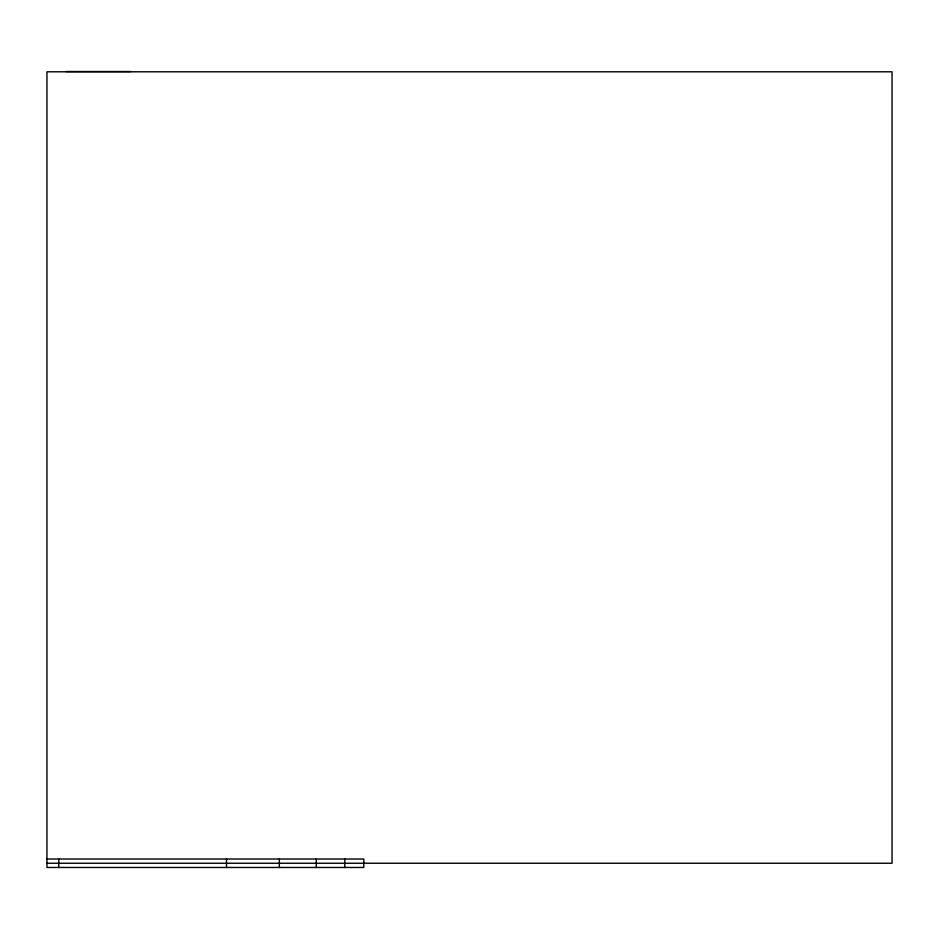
<?xml version="1.0" encoding="UTF-8"?>
<svg xmlns="http://www.w3.org/2000/svg" width="939" height="939" viewBox="0 0 939 939"><rect width="100%" height="100%" fill="white"/><g stroke="black" fill="none" stroke-linecap="round" stroke-linejoin="round"><path stroke-width="1.41" d="M65.953 71.528L130.638 71.528M46.95 859.021L363.827 859.021L363.827 867.472L46.95 867.472L46.95 71.798L892.05 71.798L892.05 863.246L46.95 863.246M344.777 859.021L344.777 867.472M316.29 859.021L316.29 867.472M279.329 859.021L279.329 867.472M226.51 859.021L226.51 867.472M58.758 859.021L58.758 867.472"/></g></svg>
